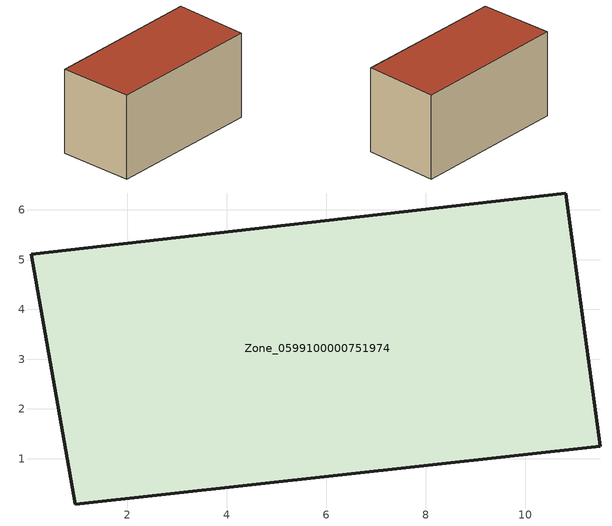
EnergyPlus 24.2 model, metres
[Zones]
Zone_0599100000751974
 floor ground (C_G): 10.81,6.34 11.5,1.25 0.96,0.09 0.07,5.11 z0
 wall outside (C_F): 10.81,6.34 0.07,5.11 0.96,0.09 11.5,1.25 10.81,6.34 z0:6.14
 roof outside (C_R): 11.5,1.25 10.81,6.34 0.07,5.11 0.96,0.09 z6.14
[BUILDING]
Pand.0599100000751974: North Axis=0; Terrain=City; Loads Convergence Tolerance Value=0.04; Temperature Convergence Tolerance Value=0.4; Solar Distribution=FullExterior; Maximum Number of Warmup Days=25; Minimum Number of Warmup Days=1
[Site:Location]
Rotterdam.The.Hague.AP_ZH_NLD Design_Conditions: Latitude=51.96; Longitude=4.45; Time Zone=1; Elevation=-4.5
[SITE:GROUNDTEMPERATURE:BUILDINGSURFACE]
18, 18, 18, 18, 18, 18, 18, 18, 18, 18, 18, 18
[MATERIAL] Thermal Absorptance=0.9; Solar Absorptance=0.7; Visible Absorptance=0.7
Name | Roughness | Thickness | Conductivity | Density | Specific Heat
G.TI.2006-2014 | MediumSmooth | 0.15 | 0.06 | 540 | 1210
F.TI.2006-2014 | Rough | 0.3 | 0.12 | 1920 | 840
R.TI.2006-2014 | MediumRough | 0.2 | 0.08 | 1500 | 1000
[CONSTRUCTION]
C_G: G.TI.2006-2014
C_F: F.TI.2006-2014
C_R: R.TI.2006-2014
[ZONE]
Zone_0599100000751974: Type=1; Multiplier=1; Ceiling Height=Autocalculate; Volume=Autocalculate; Floor Area=autocalculate; Part of Total Floor Area=Yes
[ZONEINFILTRATION:DESIGNFLOWRATE]
Infil_Zone_0599100000751974: Zone or ZoneList or Space or SpaceList=Zone_0599100000751974; Schedule=AlwaysOn; Design Flow Rate Calculation Method=Flow/Area; Flow Rate per Floor Area=0.0015; Constant Term Coefficient=1; Temperature Term Coefficient=0; Velocity Term Coefficient=0; Velocity Squared Term Coefficient=0
[HVACTEMPLATE:ZONE:IDEALLOADSAIRSYSTEM]
Zone_0599100000751974: Maximum Heating Supply Air Temperature=50; Minimum Cooling Supply Air Temperature=13; Maximum Heating Supply Air Humidity Ratio=0.0156; Minimum Cooling Supply Air Humidity Ratio=0.0077; Heating Limit=NoLimit; Cooling Limit=NoLimit; Dehumidification Control Type=ConstantSensibleHeatRatio; Cooling Sensible Heat Ratio=0.7; Dehumidification Setpoint=60; Humidification Control Type=None; Humidification Setpoint=30; Outdoor Air Method=None; Outdoor Air Flow Rate per Person=0.00944; Outdoor Air Flow Rate per Zone Floor Area=0; Outdoor Air Flow Rate per Zone=0; Demand Controlled Ventilation Type=None; Outdoor Air Economizer Type=NoEconomizer; Heat Recovery Type=None; Sensible Heat Recovery Effectiveness=0.7; Latent Heat Recovery Effectiveness=0.65
[ZONECONTROL:THERMOSTAT]
ThermostatControl_Zone_0599100000751974: Zone or ZoneList=Zone_0599100000751974; Control Type Schedule=DualSetpointControlType; Control 1=Thermostat_Zone_0599100000751974; Temperature Difference Between Cutout And Setpoint=0
[THERMOSTATSETPOINT:DUALSETPOINT]
Thermostat_Zone_0599100000751974: Heating Setpoint Temperature Schedule=HeatingSetpoint_Zone_0599100000751974; Cooling Setpoint Temperature Schedule=CoolingSetpoint_Zone_0599100000751974
[SCHEDULE:COMPACT]
HeatingSetpoint_Zone_0599100000751974: Through: 12/31, For: AllDays, Until: 24:00, 21
CoolingSetpoint_Zone_0599100000751974: Through: 12/31, For: AllDays, Until: 24:00, 24
DualSetpointControlType: Through: 12/31, For: AllDays, Until: 24:00, 4
AlwaysOn: Through: 12/31, For: AllDays, Until: 24:00, 1
